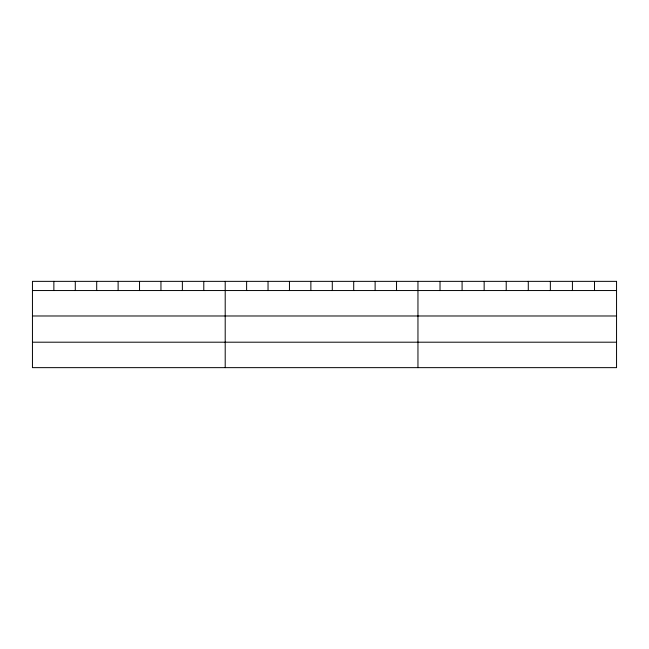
<?xml version="1.0" encoding="UTF-8"?>
<svg xmlns="http://www.w3.org/2000/svg" width="649" height="649" viewBox="0 0 649 649"><rect width="100%" height="100%" fill="white"/><g stroke="black" fill="none" stroke-linecap="round" stroke-linejoin="round"><path stroke-width="0.97" d="M32.45 290.541L616.55 290.541M32.45 315.982L616.55 315.982M32.45 342.201L616.55 342.201M594.484 281.358L594.484 290.541M572.418 281.358L572.418 290.541M550.352 281.358L550.352 290.541M528.286 281.358L528.286 290.541M506.22 281.358L506.22 290.541M484.154 281.358L484.154 290.541M462.088 281.358L462.088 290.541M440.022 281.358L440.022 290.541M417.956 281.358L417.956 367.642M396.539 281.358L396.539 290.541M375.122 281.358L375.122 290.541M353.705 281.358L353.705 290.541M332.288 281.358L332.288 290.541M310.871 281.358L310.871 290.541M289.454 281.358L289.454 290.541M268.037 281.358L268.037 290.541M246.62 281.358L246.62 290.541M225.203 281.358L225.203 367.642M203.786 281.358L203.786 290.541M182.369 281.358L182.369 290.541M160.952 281.358L160.952 290.541M139.535 281.358L139.535 290.541M118.118 281.358L118.118 290.541M96.701 281.358L96.701 290.541M75.284 281.358L75.284 290.541M53.867 281.358L53.867 290.541M616.55 281.358L32.45 281.358L32.45 367.642L616.55 367.642L616.55 281.358"/></g></svg>
